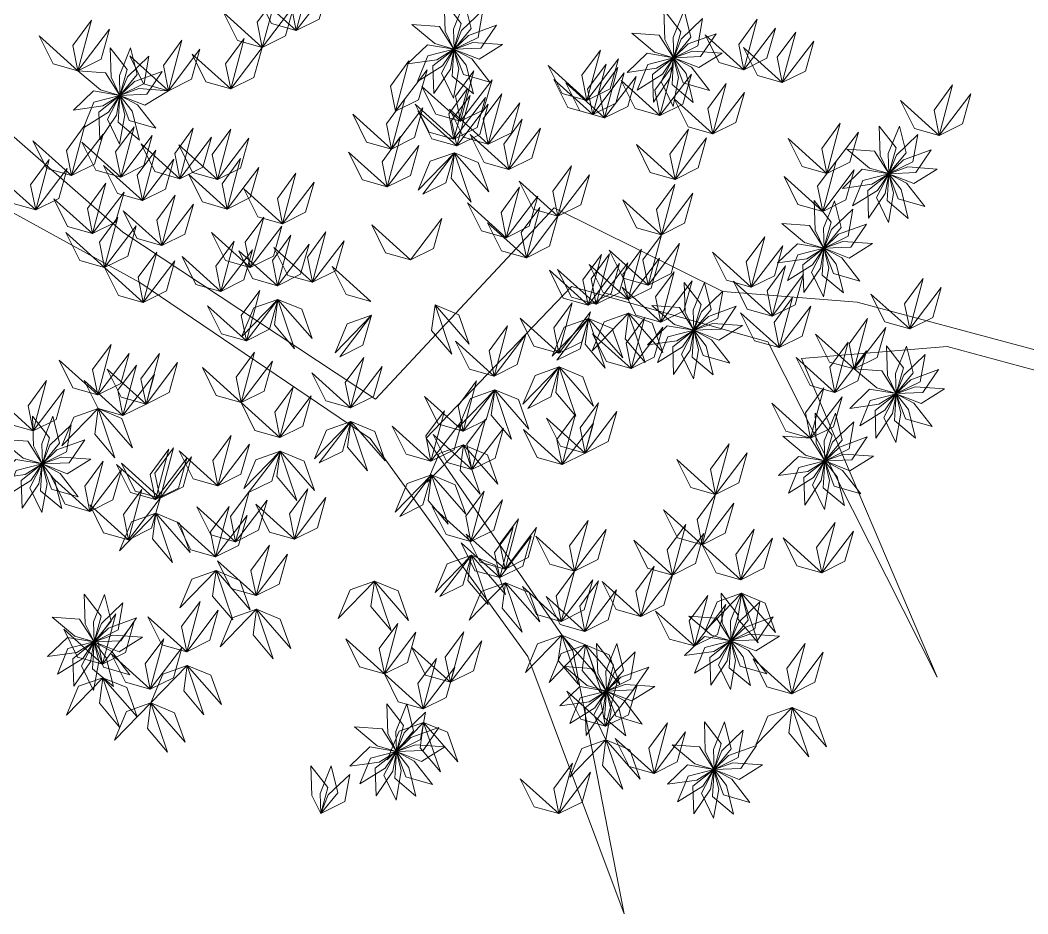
# Model space of a CAD drawing. Header units: inches. Extents: x 4350 to 28384, y -6772 to 993.
# Drawn here: x 8225.4 to 8341.3, y 439.4 to 542.2 of the extents above; entities that cross this region are included whole.
import ezdxf

# ---------------------------------------------------------------- set-up
doc = ezdxf.new("R2010")
doc.units = ezdxf.units.IN
doc.header["$MEASUREMENT"] = 0
doc.layers.add('nascosti', color=1, linetype='Continuous')

msp = doc.modelspace()

# ---------------------------------------------------------------- linework, layer by layer
at = {"layer": 'nascosti', "lineweight": 0}
for points in [[(8257.13, 541.05), (8256.54, 543.96), (8258.67, 546.85), (8257.13, 541.05)], [(8253.22, 539.11), (8252.64, 542.01), (8254.76, 544.9), (8253.22, 539.11)], [(8257.13, 541.05), (8254.28, 541.86), (8252.68, 545.07), (8257.13, 541.05)], [(8257.13, 541.05), (8259.78, 542.37), (8260.76, 545.83), (8257.13, 541.05)], [(8253.22, 539.11), (8255.87, 540.43), (8256.85, 543.88), (8253.22, 539.11)], [(8274.15, 544.39), (8274.27, 540.98), (8275.27, 538.91), (8276.1, 541.88), (8274.15, 544.39)], [(8276.48, 544.37), (8275.2, 541.21), (8275.28, 538.9), (8277.24, 541.28), (8276.48, 544.37)], [(8253.22, 539.11), (8250.37, 539.91), (8248.77, 543.13), (8253.22, 539.11)], [(8278.6, 543.41), (8276.15, 541.04), (8275.28, 538.9), (8278.04, 540.27), (8278.6, 543.41)], [(8299.42, 543.42), (8299.54, 540.01), (8300.55, 537.94), (8301.38, 540.91), (8299.42, 543.42)], [(8301.75, 543.4), (8300.48, 540.24), (8300.55, 537.93), (8302.52, 540.31), (8301.75, 543.4)], [(8232.01, 536.43), (8231.43, 539.34), (8233.56, 542.23), (8232.01, 536.43)], [(8270.44, 541.74), (8273.05, 539.55), (8275.26, 538.91), (8273.61, 541.51), (8270.44, 541.74)], [(8280.15, 541.66), (8276.94, 540.49), (8275.28, 538.9), (8278.36, 539.03), (8280.15, 541.66)], [(8303.87, 542.43), (8301.42, 540.07), (8300.55, 537.93), (8303.31, 539.3), (8303.87, 542.43)], [(8308.61, 536.55), (8308.02, 539.46), (8310.15, 542.35), (8308.61, 536.55)], [(8232.01, 536.43), (8229.16, 537.24), (8227.56, 540.45), (8232.01, 536.43)], [(8232.01, 536.43), (8234.67, 537.76), (8235.64, 541.21), (8232.01, 536.43)], [(8295.71, 540.77), (8298.32, 538.58), (8300.54, 537.93), (8298.89, 540.54), (8295.71, 540.77)], [(8305.42, 540.69), (8302.22, 539.52), (8300.55, 537.93), (8303.63, 538.06), (8305.42, 540.69)], [(8308.61, 536.55), (8305.76, 537.36), (8304.16, 540.57), (8308.61, 536.55)], [(8308.61, 536.55), (8311.26, 537.87), (8312.24, 541.32), (8308.61, 536.55)], [(8313.04, 535.07), (8312.45, 537.98), (8314.58, 540.87), (8313.04, 535.07)], [(8235.72, 539.08), (8235.84, 535.68), (8236.85, 533.6), (8237.68, 536.57), (8235.72, 539.08)], [(8238.05, 539.06), (8236.78, 535.9), (8236.85, 533.6), (8238.82, 535.98), (8238.05, 539.06)], [(8242.42, 534.13), (8241.84, 537.04), (8243.97, 539.93), (8242.42, 534.13)], [(8249.59, 534.33), (8249, 537.24), (8251.13, 540.13), (8249.59, 534.33)], [(8249.59, 534.33), (8252.24, 535.65), (8253.22, 539.11), (8249.59, 534.33)], [(8269.92, 537.21), (8273.3, 537.68), (8275.26, 538.9), (8272.22, 539.41), (8269.92, 537.21)], [(8280.85, 539.44), (8277.45, 539.68), (8275.28, 538.89), (8278.15, 537.76), (8280.85, 539.44)], [(8313.04, 535.07), (8310.18, 535.88), (8308.58, 539.09), (8313.04, 535.07)], [(8313.04, 535.07), (8315.69, 536.39), (8316.67, 539.84), (8313.04, 535.07)], [(8240.18, 538.1), (8237.72, 535.73), (8236.85, 533.6), (8239.62, 534.97), (8240.18, 538.1)], [(8242.42, 534.13), (8239.57, 534.94), (8237.97, 538.15), (8242.42, 534.13)], [(8242.42, 534.13), (8245.08, 535.45), (8246.05, 538.91), (8242.42, 534.13)], [(8249.59, 534.33), (8246.74, 535.14), (8245.14, 538.35), (8249.59, 534.33)], [(8271.07, 535.18), (8273.96, 536.99), (8275.26, 538.9), (8272.27, 538.13), (8271.07, 535.18)], [(8272.95, 533.8), (8274.85, 536.62), (8275.26, 538.89), (8272.84, 536.98), (8272.95, 533.8)], [(8275.22, 533.29), (8275.82, 536.65), (8275.27, 538.89), (8273.84, 536.16), (8275.22, 533.29)], [(8277.51, 533.76), (8276.68, 537.07), (8275.27, 538.89), (8275.07, 535.81), (8277.51, 533.76)], [(8279.4, 535.11), (8277.31, 537.8), (8275.27, 538.89), (8276.35, 536), (8279.4, 535.11)], [(8290.57, 533.01), (8289.98, 535.92), (8292.11, 538.81), (8290.57, 533.01)], [(8295.2, 536.24), (8298.57, 536.71), (8300.53, 537.93), (8297.49, 538.44), (8295.2, 536.24)], [(8296.35, 534.21), (8299.24, 536.02), (8300.54, 537.92), (8297.55, 537.16), (8296.35, 534.21)], [(8298.22, 532.83), (8300.13, 535.65), (8300.54, 537.92), (8298.12, 536.01), (8298.22, 532.83)], [(8300.5, 532.32), (8301.09, 535.68), (8300.54, 537.92), (8299.11, 535.19), (8300.5, 532.32)], [(8302.78, 532.79), (8301.96, 536.1), (8300.54, 537.92), (8300.35, 534.84), (8302.78, 532.79)], [(8306.12, 538.47), (8302.72, 538.7), (8300.55, 537.92), (8303.42, 536.79), (8306.12, 538.47)], [(8304.68, 534.14), (8302.58, 536.83), (8300.55, 537.92), (8301.62, 535.03), (8304.68, 534.14)], [(8268.55, 531.76), (8267.96, 534.66), (8270.09, 537.55), (8268.55, 531.76)], [(8290.57, 533.01), (8287.72, 533.82), (8286.12, 537.03), (8290.57, 533.01)], [(8290.57, 533.01), (8293.22, 534.34), (8294.2, 537.79), (8290.57, 533.01)], [(8291.23, 531.39), (8290.64, 534.3), (8292.77, 537.19), (8291.23, 531.39)], [(8292.59, 531.01), (8292.01, 533.91), (8294.13, 536.8), (8292.59, 531.01)], [(8298.96, 531.27), (8298.37, 534.18), (8300.5, 537.07), (8298.96, 531.27)], [(8232.01, 536.43), (8234.62, 534.24), (8236.84, 533.6), (8235.19, 536.2), (8232.01, 536.43)], [(8241.72, 536.35), (8238.52, 535.19), (8236.85, 533.59), (8239.94, 533.72), (8241.72, 536.35)], [(8268.55, 531.76), (8271.2, 533.08), (8272.18, 536.53), (8268.55, 531.76)], [(8276.03, 530.61), (8275.44, 533.52), (8277.57, 536.41), (8276.03, 530.61)], [(8291.23, 531.39), (8293.88, 532.71), (8294.86, 536.17), (8291.23, 531.39)], [(8292.59, 531.01), (8295.25, 532.33), (8296.22, 535.78), (8292.59, 531.01)], [(8298.96, 531.27), (8301.61, 532.59), (8302.59, 536.05), (8298.96, 531.27)], [(8276.03, 530.61), (8273.18, 531.42), (8271.58, 534.63), (8276.03, 530.61)], [(8276.03, 530.61), (8278.68, 531.93), (8279.66, 535.39), (8276.03, 530.61)], [(8291.23, 531.39), (8288.37, 532.2), (8286.77, 535.41), (8291.23, 531.39)], [(8292.59, 531.01), (8289.74, 531.81), (8288.14, 535.03), (8292.59, 531.01)], [(8298.96, 531.27), (8296.11, 532.08), (8294.51, 535.29), (8298.96, 531.27)], [(8305.04, 529.17), (8304.46, 532.07), (8306.58, 534.96), (8305.04, 529.17)], [(8331.09, 528.99), (8330.51, 531.9), (8332.63, 534.79), (8331.09, 528.99)], [(8231.5, 531.9), (8234.88, 532.38), (8236.84, 533.59), (8233.79, 534.11), (8231.5, 531.9)], [(8232.65, 529.88), (8235.54, 531.68), (8236.84, 533.59), (8233.85, 532.82), (8232.65, 529.88)], [(8234.52, 528.49), (8236.43, 531.32), (8236.84, 533.59), (8234.42, 531.67), (8234.52, 528.49)], [(8236.8, 527.99), (8237.39, 531.34), (8236.84, 533.58), (8235.41, 530.85), (8236.8, 527.99)], [(8239.08, 528.45), (8238.26, 531.76), (8236.84, 533.58), (8236.65, 530.5), (8239.08, 528.45)], [(8242.42, 534.13), (8239.02, 534.37), (8236.85, 533.59), (8239.72, 532.45), (8242.42, 534.13)], [(8240.98, 529.81), (8238.88, 532.49), (8236.85, 533.58), (8237.92, 530.69), (8240.98, 529.81)], [(8275.26, 528.57), (8274.68, 531.48), (8276.81, 534.37), (8275.26, 528.57)], [(8275.58, 527.79), (8275, 530.7), (8277.12, 533.59), (8275.58, 527.79)], [(8275.26, 528.57), (8277.92, 529.89), (8278.9, 533.34), (8275.26, 528.57)], [(8279.22, 527.97), (8278.64, 530.88), (8280.77, 533.77), (8279.22, 527.97)], [(8305.04, 529.17), (8307.69, 530.49), (8308.67, 533.94), (8305.04, 529.17)], [(8331.09, 528.99), (8333.75, 530.31), (8334.72, 533.76), (8331.09, 528.99)], [(8268.07, 527.41), (8267.49, 530.31), (8269.61, 533.2), (8268.07, 527.41)], [(8268.07, 527.41), (8270.72, 528.73), (8271.7, 532.18), (8268.07, 527.41)], [(8275.26, 528.57), (8272.41, 529.38), (8270.81, 532.59), (8275.26, 528.57)], [(8275.58, 527.79), (8278.24, 529.11), (8279.21, 532.57), (8275.58, 527.79)], [(8279.22, 527.97), (8281.88, 529.29), (8282.86, 532.75), (8279.22, 527.97)], [(8305.04, 529.17), (8302.19, 529.97), (8300.59, 533.18), (8305.04, 529.17)], [(8331.09, 528.99), (8328.24, 529.8), (8326.64, 533.01), (8331.09, 528.99)], [(8268.07, 527.41), (8265.22, 528.21), (8263.62, 531.43), (8268.07, 527.41)], [(8275.58, 527.79), (8272.73, 528.6), (8271.13, 531.81), (8275.58, 527.79)], [(8279.22, 527.97), (8276.37, 528.78), (8274.77, 531.99), (8279.22, 527.97)], [(8231.27, 524.36), (8230.69, 527.27), (8232.81, 530.16), (8231.27, 524.36)], [(8236.93, 524.18), (8236.34, 527.09), (8238.47, 529.98), (8236.93, 524.18)], [(8243.72, 524.01), (8243.14, 526.92), (8245.27, 529.81), (8243.72, 524.01)], [(8281.58, 525.06), (8280.99, 527.97), (8283.12, 530.86), (8281.58, 525.06)], [(8281.58, 525.06), (8284.23, 526.38), (8285.21, 529.84), (8281.58, 525.06)], [(8318.17, 524.6), (8317.58, 527.5), (8319.71, 530.39), (8318.17, 524.6)], [(8324.17, 530.07), (8324.29, 526.67), (8325.3, 524.59), (8326.13, 527.56), (8324.17, 530.07)], [(8326.5, 530.05), (8325.23, 526.89), (8325.3, 524.59), (8327.27, 526.97), (8326.5, 530.05)], [(8231.27, 524.36), (8233.92, 525.68), (8234.9, 529.14), (8231.27, 524.36)], [(8236.93, 524.18), (8239.58, 525.51), (8240.56, 528.96), (8236.93, 524.18)], [(8243.72, 524.01), (8246.38, 525.33), (8247.36, 528.79), (8243.72, 524.01)], [(8248.05, 523.91), (8247.46, 526.81), (8249.59, 529.7), (8248.05, 523.91)], [(8248.05, 523.91), (8250.7, 525.23), (8251.68, 528.68), (8248.05, 523.91)], [(8267.59, 523.06), (8267.01, 525.96), (8269.13, 528.85), (8267.59, 523.06)], [(8281.58, 525.06), (8278.73, 525.87), (8277.13, 529.08), (8281.58, 525.06)], [(8300.7, 523.93), (8300.11, 526.83), (8302.24, 529.72), (8300.7, 523.93)], [(8300.7, 523.93), (8303.35, 525.25), (8304.33, 528.7), (8300.7, 523.93)], [(8318.17, 524.6), (8315.31, 525.4), (8313.71, 528.62), (8318.17, 524.6)], [(8318.17, 524.6), (8320.82, 525.92), (8321.8, 529.37), (8318.17, 524.6)], [(8328.63, 529.09), (8326.17, 526.72), (8325.3, 524.59), (8328.07, 525.96), (8328.63, 529.09)], [(8231.27, 524.36), (8228.42, 525.17), (8226.82, 528.38), (8231.27, 524.36)], [(8236.93, 524.18), (8234.07, 524.99), (8232.47, 528.2), (8236.93, 524.18)], [(8243.72, 524.01), (8240.87, 524.82), (8239.27, 528.03), (8243.72, 524.01)], [(8248.05, 523.91), (8245.2, 524.71), (8243.6, 527.92), (8248.05, 523.91)], [(8267.59, 523.06), (8270.25, 524.38), (8271.22, 527.83), (8267.59, 523.06)], [(8300.7, 523.93), (8297.85, 524.74), (8296.25, 527.95), (8300.7, 523.93)], [(8239.43, 521.49), (8238.84, 524.4), (8240.97, 527.29), (8239.43, 521.49)], [(8249.19, 520.52), (8248.61, 523.43), (8250.73, 526.32), (8249.19, 520.52)], [(8267.59, 523.06), (8264.74, 523.86), (8263.14, 527.07), (8267.59, 523.06)], [(8275.32, 527), (8272.52, 526.01), (8271.14, 522.7), (8275.32, 527)], [(8271.69, 522.23), (8274.34, 523.55), (8275.32, 527), (8271.69, 522.23)], [(8275.32, 527), (8274.93, 524.07), (8277.24, 521.32), (8275.32, 527)], [(8275.32, 527), (8278.05, 525.86), (8279.26, 522.48), (8275.32, 527)], [(8320.46, 527.42), (8323.07, 525.23), (8325.29, 524.59), (8323.64, 527.19), (8320.46, 527.42)], [(8330.17, 527.34), (8326.97, 526.18), (8325.3, 524.58), (8328.38, 524.71), (8330.17, 527.34)], [(8227.15, 520.41), (8226.56, 523.32), (8228.69, 526.21), (8227.15, 520.41)], [(8227.15, 520.41), (8229.8, 521.73), (8230.78, 525.19), (8227.15, 520.41)], [(8239.43, 521.49), (8236.57, 522.3), (8234.97, 525.51), (8239.43, 521.49)], [(8239.43, 521.49), (8242.08, 522.81), (8243.06, 526.27), (8239.43, 521.49)], [(8249.19, 520.52), (8251.84, 521.85), (8252.82, 525.3), (8249.19, 520.52)], [(8287.23, 519.69), (8286.64, 522.59), (8288.77, 525.48), (8287.23, 519.69)], [(8317.69, 520.25), (8317.1, 523.15), (8319.23, 526.04), (8317.69, 520.25)], [(8330.87, 525.12), (8327.47, 525.36), (8325.3, 524.58), (8328.17, 523.44), (8330.87, 525.12)], [(8227.15, 520.41), (8224.3, 521.22), (8222.7, 524.43), (8227.15, 520.41)], [(8249.19, 520.52), (8246.34, 521.33), (8244.74, 524.54), (8249.19, 520.52)], [(8255.55, 518.83), (8254.97, 521.74), (8257.09, 524.63), (8255.55, 518.83)], [(8287.23, 519.69), (8289.88, 521.01), (8290.86, 524.46), (8287.23, 519.69)], [(8317.69, 520.25), (8314.83, 521.05), (8313.24, 524.26), (8317.69, 520.25)], [(8317.69, 520.25), (8320.34, 521.57), (8321.32, 525.02), (8317.69, 520.25)], [(8319.95, 522.89), (8323.32, 523.37), (8325.29, 524.58), (8322.24, 525.1), (8319.95, 522.89)], [(8321.1, 520.87), (8323.99, 522.67), (8325.29, 524.58), (8322.3, 523.81), (8321.1, 520.87)], [(8322.97, 519.48), (8324.88, 522.31), (8325.29, 524.58), (8322.87, 522.66), (8322.97, 519.48)], [(8325.25, 518.98), (8325.84, 522.33), (8325.29, 524.57), (8323.86, 521.84), (8325.25, 518.98)], [(8327.53, 519.44), (8326.71, 522.75), (8325.29, 524.57), (8325.1, 521.49), (8327.53, 519.44)], [(8329.43, 520.8), (8327.33, 523.48), (8325.3, 524.57), (8326.37, 521.68), (8329.43, 520.8)], [(8233.69, 517.69), (8233.1, 520.59), (8235.23, 523.48), (8233.69, 517.69)], [(8233.69, 517.69), (8233.1, 520.59), (8235.23, 523.48), (8233.69, 517.69)], [(8255.55, 518.83), (8252.7, 519.64), (8251.1, 522.85), (8255.55, 518.83)], [(8255.55, 518.83), (8258.2, 520.15), (8259.18, 523.6), (8255.55, 518.83)], [(8281.28, 517.22), (8280.69, 520.13), (8282.82, 523.02), (8281.28, 517.22)], [(8287.23, 519.69), (8284.38, 520.49), (8282.78, 523.71), (8287.23, 519.69)], [(8299.13, 517.56), (8298.55, 520.47), (8300.68, 523.36), (8299.13, 517.56)], [(8233.69, 517.69), (8230.83, 518.5), (8229.23, 521.71), (8233.69, 517.69)], [(8233.69, 517.69), (8230.83, 518.5), (8229.23, 521.71), (8233.69, 517.69)], [(8233.69, 517.69), (8236.34, 519.01), (8237.32, 522.46), (8233.69, 517.69)], [(8233.69, 517.69), (8236.34, 519.01), (8237.32, 522.46), (8233.69, 517.69)], [(8241.66, 516.31), (8241.07, 519.22), (8243.2, 522.11), (8241.66, 516.31)], [(8281.28, 517.22), (8283.93, 518.54), (8284.91, 522), (8281.28, 517.22)], [(8299.13, 517.56), (8301.79, 518.89), (8302.76, 522.34), (8299.13, 517.56)], [(8241.66, 516.31), (8244.31, 517.63), (8245.29, 521.09), (8241.66, 516.31)], [(8281.28, 517.22), (8278.43, 518.03), (8276.83, 521.24), (8281.28, 517.22)], [(8283.6, 514.91), (8283.01, 517.82), (8285.14, 520.71), (8283.6, 514.91)], [(8299.13, 517.56), (8296.28, 518.37), (8294.68, 521.58), (8299.13, 517.56)], [(8316.71, 521.5), (8316.83, 518.1), (8317.83, 516.02), (8318.66, 518.99), (8316.71, 521.5)], [(8319.04, 521.48), (8317.76, 518.32), (8317.84, 516.02), (8319.8, 518.39), (8319.04, 521.48)], [(8321.16, 520.52), (8318.71, 518.15), (8317.84, 516.01), (8320.6, 517.39), (8321.16, 520.52)], [(8235.08, 513.79), (8234.5, 516.7), (8236.62, 519.59), (8235.08, 513.79)], [(8241.66, 516.31), (8238.81, 517.12), (8237.21, 520.33), (8241.66, 516.31)], [(8251.84, 513.79), (8251.26, 516.69), (8253.39, 519.58), (8251.84, 513.79)], [(8270.26, 514.67), (8272.92, 515.99), (8273.89, 519.44), (8270.26, 514.67)], [(8283.6, 514.91), (8286.25, 516.24), (8287.23, 519.69), (8283.6, 514.91)], [(8235.08, 513.79), (8237.74, 515.11), (8238.71, 518.57), (8235.08, 513.79)], [(8251.84, 513.79), (8254.5, 515.11), (8255.47, 518.56), (8251.84, 513.79)], [(8270.26, 514.67), (8267.41, 515.47), (8265.81, 518.69), (8270.26, 514.67)], [(8283.6, 514.91), (8280.74, 515.72), (8279.14, 518.93), (8283.6, 514.91)], [(8313, 518.85), (8315.61, 516.66), (8317.83, 516.02), (8316.17, 518.62), (8313, 518.85)], [(8322.71, 518.77), (8319.51, 517.61), (8317.84, 516.01), (8320.92, 516.14), (8322.71, 518.77)], [(8235.08, 513.79), (8232.23, 514.6), (8230.63, 517.81), (8235.08, 513.79)], [(8251.84, 513.79), (8248.99, 514.59), (8247.39, 517.81), (8251.84, 513.79)], [(8254.97, 511.7), (8254.38, 514.61), (8256.51, 517.5), (8254.97, 511.7)], [(8259, 512.09), (8258.41, 514.99), (8260.54, 517.88), (8259, 512.09)], [(8297.59, 511.77), (8297.01, 514.67), (8299.13, 517.56), (8297.59, 511.77)], [(8309.47, 511.53), (8308.89, 514.43), (8311.02, 517.32), (8309.47, 511.53)], [(8248.45, 511.03), (8247.86, 513.94), (8249.99, 516.83), (8248.45, 511.03)], [(8259, 512.09), (8256.14, 512.89), (8254.54, 516.11), (8259, 512.09)], [(8254.97, 511.7), (8257.62, 513.02), (8258.6, 516.47), (8254.97, 511.7)], [(8259, 512.09), (8261.65, 513.41), (8262.63, 516.86), (8259, 512.09)], [(8295.29, 510.1), (8294.7, 513), (8296.83, 515.89), (8295.29, 510.1)], [(8297.59, 511.77), (8300.24, 513.09), (8301.22, 516.54), (8297.59, 511.77)], [(8309.47, 511.53), (8312.13, 512.85), (8313.1, 516.3), (8309.47, 511.53)], [(8312.49, 514.32), (8315.86, 514.8), (8317.82, 516.01), (8314.78, 516.53), (8312.49, 514.32)], [(8313.64, 512.29), (8316.53, 514.1), (8317.82, 516.01), (8314.84, 515.24), (8313.64, 512.29)], [(8315.51, 510.91), (8317.42, 513.73), (8317.82, 516), (8315.41, 514.09), (8315.51, 510.91)], [(8317.79, 510.41), (8318.38, 513.76), (8317.83, 516), (8316.4, 513.27), (8317.79, 510.41)], [(8320.07, 510.87), (8319.24, 514.18), (8317.83, 516), (8317.64, 512.92), (8320.07, 510.87)], [(8321.97, 512.23), (8319.87, 514.91), (8317.83, 516), (8318.91, 513.11), (8321.97, 512.23)], [(8323.41, 516.55), (8320.01, 516.79), (8317.84, 516.01), (8320.71, 514.87), (8323.41, 516.55)], [(8239.53, 509.77), (8238.95, 512.68), (8241.08, 515.57), (8239.53, 509.77)], [(8248.45, 511.03), (8245.59, 511.84), (8243.99, 515.05), (8248.45, 511.03)], [(8248.45, 511.03), (8251.1, 512.36), (8252.08, 515.81), (8248.45, 511.03)], [(8254.97, 511.7), (8252.11, 512.51), (8250.51, 515.72), (8254.97, 511.7)], [(8290.69, 509.47), (8290.1, 512.38), (8292.23, 515.27), (8290.69, 509.47)], [(8291.63, 509.56), (8291.04, 512.47), (8293.17, 515.36), (8291.63, 509.56)], [(8297.59, 511.77), (8294.74, 512.57), (8293.14, 515.79), (8297.59, 511.77)], [(8295.29, 510.1), (8297.94, 511.42), (8298.92, 514.87), (8295.29, 510.1)], [(8309.47, 511.53), (8306.62, 512.33), (8305.02, 515.55), (8309.47, 511.53)], [(8239.53, 509.77), (8236.68, 510.58), (8235.08, 513.79), (8239.53, 509.77)], [(8239.53, 509.77), (8242.19, 511.1), (8243.17, 514.55), (8239.53, 509.77)], [(8265.72, 509.87), (8262.86, 510.67), (8261.26, 513.89), (8265.72, 509.87)], [(8291.63, 509.56), (8288.77, 510.37), (8287.17, 513.58), (8291.63, 509.56)], [(8290.69, 509.47), (8293.34, 510.8), (8294.32, 514.25), (8290.69, 509.47)], [(8295.29, 510.1), (8292.43, 510.9), (8290.83, 514.12), (8295.29, 510.1)], [(8291.63, 509.56), (8294.28, 510.89), (8295.26, 514.34), (8291.63, 509.56)], [(8311.86, 508.19), (8311.28, 511.1), (8313.4, 513.99), (8311.86, 508.19)], [(8290.69, 509.47), (8287.84, 510.28), (8286.24, 513.49), (8290.69, 509.47)], [(8299.05, 507.5), (8298.46, 510.4), (8300.59, 513.29), (8299.05, 507.5)], [(8311.86, 508.19), (8314.52, 509.51), (8315.49, 512.97), (8311.86, 508.19)], [(8327.69, 506.72), (8327.11, 509.63), (8329.24, 512.52), (8327.69, 506.72)], [(8299.05, 507.5), (8296.2, 508.3), (8294.6, 511.52), (8299.05, 507.5)], [(8299.05, 507.5), (8301.7, 508.82), (8302.68, 512.27), (8299.05, 507.5)], [(8301.74, 512.07), (8301.86, 508.66), (8302.87, 506.58), (8303.7, 509.55), (8301.74, 512.07)], [(8304.07, 512.05), (8302.8, 508.89), (8302.87, 506.58), (8304.84, 508.96), (8304.07, 512.05)], [(8311.86, 508.19), (8309.01, 509), (8307.41, 512.21), (8311.86, 508.19)], [(8327.69, 506.72), (8330.35, 508.04), (8331.32, 511.5), (8327.69, 506.72)], [(8251.39, 505.36), (8250.8, 508.26), (8252.93, 511.15), (8251.39, 505.36)], [(8255.02, 510.13), (8252.23, 509.14), (8250.84, 505.82), (8255.02, 510.13)], [(8251.39, 505.36), (8254.04, 506.68), (8255.02, 510.13), (8251.39, 505.36)], [(8251.39, 505.36), (8254.04, 506.68), (8255.02, 510.13), (8251.39, 505.36)], [(8255.02, 510.13), (8254.63, 507.19), (8256.94, 504.45), (8255.02, 510.13)], [(8255.02, 510.13), (8257.75, 508.99), (8258.96, 505.61), (8255.02, 510.13)], [(8306.2, 511.08), (8303.74, 508.71), (8302.87, 506.58), (8305.64, 507.95), (8306.2, 511.08)], [(8312.68, 504.57), (8312.1, 507.47), (8314.22, 510.36), (8312.68, 504.57)], [(8327.69, 506.72), (8324.84, 507.53), (8323.24, 510.74), (8327.69, 506.72)], [(8251.39, 505.36), (8248.53, 506.16), (8246.93, 509.38), (8251.39, 505.36)], [(8273.09, 509.49), (8272.7, 506.55), (8275.02, 503.81), (8273.09, 509.49)], [(8273.09, 509.49), (8275.83, 508.35), (8277.03, 504.97), (8273.09, 509.49)], [(8287.33, 503.94), (8286.74, 506.84), (8288.87, 509.73), (8287.33, 503.94)], [(8287.33, 503.94), (8286.74, 506.84), (8288.87, 509.73), (8287.33, 503.94)], [(8298.03, 509.42), (8300.64, 507.23), (8302.86, 506.58), (8301.21, 509.19), (8298.03, 509.42)], [(8307.74, 509.34), (8304.54, 508.17), (8302.87, 506.58), (8305.95, 506.7), (8307.74, 509.34)], [(8312.68, 504.57), (8315.34, 505.89), (8316.31, 509.34), (8312.68, 504.57)], [(8265.77, 508.3), (8262.98, 507.3), (8261.6, 503.99), (8265.77, 508.3)], [(8262.14, 503.53), (8264.79, 504.85), (8265.77, 508.3), (8262.14, 503.53)], [(8287.33, 503.94), (8284.47, 504.74), (8282.87, 507.95), (8287.33, 503.94)], [(8287.33, 503.94), (8284.47, 504.74), (8282.87, 507.95), (8287.33, 503.94)], [(8290.74, 507.91), (8287.95, 506.91), (8286.57, 503.6), (8290.74, 507.91)], [(8287.11, 503.13), (8289.77, 504.45), (8290.74, 507.91), (8287.11, 503.13)], [(8287.33, 503.94), (8289.98, 505.26), (8290.96, 508.71), (8287.33, 503.94)], [(8287.33, 503.94), (8289.98, 505.26), (8290.96, 508.71), (8287.33, 503.94)], [(8290.74, 507.91), (8290.35, 504.97), (8292.67, 502.23), (8290.74, 507.91)], [(8290.74, 507.91), (8293.48, 506.77), (8294.68, 503.39), (8290.74, 507.91)], [(8295.34, 508.53), (8292.55, 507.54), (8291.16, 504.22), (8295.34, 508.53)], [(8295.34, 508.53), (8294.95, 505.59), (8297.26, 502.85), (8295.34, 508.53)], [(8295.66, 502.17), (8295.07, 505.07), (8297.2, 507.96), (8295.66, 502.17)], [(8295.34, 508.53), (8298.07, 507.39), (8299.28, 504.01), (8295.34, 508.53)], [(8312.68, 504.57), (8309.83, 505.37), (8308.23, 508.59), (8312.68, 504.57)], [(8321.3, 502.12), (8320.72, 505.02), (8322.84, 507.91), (8321.3, 502.12)], [(8279.9, 501.29), (8279.32, 504.2), (8281.44, 507.09), (8279.9, 501.29)], [(8295.66, 502.17), (8298.31, 503.49), (8299.29, 506.94), (8295.66, 502.17)], [(8297.52, 504.89), (8300.89, 505.36), (8302.86, 506.58), (8299.81, 507.09), (8297.52, 504.89)], [(8298.67, 502.86), (8301.56, 504.66), (8302.86, 506.57), (8299.87, 505.81), (8298.67, 502.86)], [(8300.54, 501.47), (8302.45, 504.3), (8302.86, 506.57), (8300.44, 504.65), (8300.54, 501.47)], [(8302.82, 500.97), (8303.41, 504.33), (8302.86, 506.57), (8301.43, 503.83), (8302.82, 500.97)], [(8305.1, 501.44), (8304.28, 504.74), (8302.86, 506.57), (8302.67, 503.49), (8305.1, 501.44)], [(8308.44, 507.12), (8305.04, 507.35), (8302.87, 506.57), (8305.74, 505.44), (8308.44, 507.12)], [(8307, 502.79), (8304.9, 505.48), (8302.87, 506.57), (8303.94, 503.68), (8307, 502.79)], [(8321.3, 502.12), (8323.96, 503.44), (8324.93, 506.89), (8321.3, 502.12)], [(8279.9, 501.29), (8282.55, 502.62), (8283.53, 506.07), (8279.9, 501.29)], [(8295.66, 502.17), (8292.81, 502.97), (8291.21, 506.18), (8295.66, 502.17)], [(8321.3, 502.12), (8318.45, 502.92), (8316.85, 506.14), (8321.3, 502.12)], [(8234.29, 499.14), (8233.7, 502.04), (8235.83, 504.93), (8234.29, 499.14)], [(8279.9, 501.29), (8277.05, 502.1), (8275.45, 505.31), (8279.9, 501.29)], [(8319.09, 499.42), (8318.5, 502.32), (8320.63, 505.21), (8319.09, 499.42)], [(8325.01, 504.77), (8325.13, 501.36), (8326.14, 499.28), (8326.96, 502.26), (8325.01, 504.77)], [(8327.34, 504.75), (8326.07, 501.59), (8326.14, 499.28), (8328.1, 501.66), (8327.34, 504.75)], [(8234.29, 499.14), (8231.44, 499.94), (8229.84, 503.15), (8234.29, 499.14)], [(8234.29, 499.14), (8236.94, 500.46), (8237.92, 503.91), (8234.29, 499.14)], [(8239.85, 498.08), (8239.26, 500.99), (8241.39, 503.88), (8239.85, 498.08)], [(8250.78, 498.25), (8250.2, 501.16), (8252.32, 504.05), (8250.78, 498.25)], [(8263.36, 497.65), (8262.77, 500.55), (8264.9, 503.44), (8263.36, 497.65)], [(8319.09, 499.42), (8316.23, 500.22), (8314.63, 503.43), (8319.09, 499.42)], [(8319.09, 499.42), (8321.74, 500.74), (8322.72, 504.19), (8319.09, 499.42)], [(8329.46, 503.78), (8327.01, 501.42), (8326.14, 499.28), (8328.9, 500.65), (8329.46, 503.78)], [(8239.85, 498.08), (8236.99, 498.89), (8235.39, 502.1), (8239.85, 498.08)], [(8237.19, 496.76), (8236.61, 499.67), (8238.74, 502.56), (8237.19, 496.76)], [(8239.85, 498.08), (8242.5, 499.4), (8243.48, 502.86), (8239.85, 498.08)], [(8250.78, 498.25), (8247.93, 499.06), (8246.33, 502.27), (8250.78, 498.25)], [(8250.78, 498.25), (8253.43, 499.57), (8254.41, 503.03), (8250.78, 498.25)], [(8263.36, 497.65), (8266.01, 498.97), (8266.99, 502.42), (8263.36, 497.65)], [(8287.38, 502.37), (8284.59, 501.37), (8283.2, 498.06), (8287.38, 502.37)], [(8283.75, 497.59), (8286.4, 498.92), (8287.38, 502.37), (8283.75, 497.59)], [(8287.38, 502.37), (8286.99, 499.43), (8289.3, 496.69), (8287.38, 502.37)], [(8287.38, 502.37), (8290.11, 501.23), (8291.32, 497.85), (8287.38, 502.37)], [(8321.3, 502.12), (8323.91, 499.93), (8326.13, 499.28), (8324.48, 501.89), (8321.3, 502.12)], [(8331.01, 502.04), (8327.81, 500.87), (8326.14, 499.28), (8329.22, 499.41), (8331.01, 502.04)], [(8226.85, 494.99), (8226.27, 497.89), (8228.4, 500.78), (8226.85, 494.99)], [(8237.19, 496.76), (8234.34, 497.57), (8232.74, 500.78), (8237.19, 496.76)], [(8237.19, 496.76), (8239.85, 498.08), (8240.82, 501.54), (8237.19, 496.76)], [(8263.36, 497.65), (8260.51, 498.46), (8258.91, 501.67), (8263.36, 497.65)], [(8226.85, 494.99), (8229.51, 496.31), (8230.48, 499.76), (8226.85, 494.99)], [(8255.23, 494.23), (8254.65, 497.14), (8256.78, 500.03), (8255.23, 494.23)], [(8276.32, 494.95), (8275.74, 497.86), (8277.86, 500.75), (8276.32, 494.95)], [(8279.95, 499.73), (8277.16, 498.73), (8275.78, 495.42), (8279.95, 499.73)], [(8276.32, 494.95), (8278.98, 496.27), (8279.95, 499.73), (8276.32, 494.95)], [(8279.95, 499.73), (8279.56, 496.79), (8281.88, 494.05), (8279.95, 499.73)], [(8279.95, 499.73), (8282.69, 498.59), (8283.89, 495.21), (8279.95, 499.73)], [(8316.28, 494.16), (8315.69, 497.06), (8317.82, 499.95), (8316.28, 494.16)], [(8320.79, 497.59), (8324.16, 498.06), (8326.12, 499.28), (8323.08, 499.79), (8320.79, 497.59)], [(8331.71, 499.82), (8328.31, 500.05), (8326.14, 499.27), (8329.01, 498.14), (8331.71, 499.82)], [(8226.85, 494.99), (8224, 495.79), (8222.4, 499.01), (8226.85, 494.99)], [(8255.23, 494.23), (8257.89, 495.55), (8258.86, 499.01), (8255.23, 494.23)], [(8276.32, 494.95), (8273.47, 495.76), (8271.87, 498.97), (8276.32, 494.95)], [(8316.28, 494.16), (8318.93, 495.48), (8319.91, 498.93), (8316.28, 494.16)], [(8321.94, 495.56), (8324.83, 497.37), (8326.12, 499.27), (8323.14, 498.51), (8321.94, 495.56)], [(8323.81, 494.17), (8325.72, 497), (8326.13, 499.27), (8323.71, 497.35), (8323.81, 494.17)], [(8326.09, 493.67), (8326.68, 497.03), (8326.13, 499.27), (8324.7, 496.53), (8326.09, 493.67)], [(8328.37, 494.14), (8327.55, 497.44), (8326.13, 499.27), (8325.94, 496.19), (8328.37, 494.14)], [(8330.27, 495.49), (8328.17, 498.18), (8326.14, 499.27), (8327.21, 496.38), (8330.27, 495.49)], [(8234.34, 497.57), (8231.55, 496.57), (8230.17, 493.26), (8234.34, 497.57)], [(8234.34, 497.57), (8233.95, 494.63), (8236.27, 491.89), (8234.34, 497.57)], [(8234.34, 497.57), (8237.08, 496.43), (8238.28, 493.05), (8234.34, 497.57)], [(8255.23, 494.23), (8252.38, 495.04), (8250.78, 498.25), (8255.23, 494.23)], [(8272.62, 491.5), (8272.04, 494.41), (8274.17, 497.3), (8272.62, 491.5)], [(8290.36, 492.44), (8289.77, 495.35), (8291.9, 498.24), (8290.36, 492.44)], [(8316.28, 494.16), (8313.43, 494.96), (8311.83, 498.17), (8316.28, 494.16)], [(8226.79, 496.69), (8226.91, 493.28), (8227.92, 491.21), (8228.75, 494.18), (8226.79, 496.69)], [(8229.13, 496.67), (8227.85, 493.51), (8227.92, 491.21), (8229.89, 493.58), (8229.13, 496.67)], [(8272.62, 491.5), (8275.28, 492.82), (8276.26, 496.27), (8272.62, 491.5)], [(8277.34, 490.55), (8276.75, 493.45), (8278.88, 496.34), (8277.34, 490.55)], [(8290.36, 492.44), (8287.51, 493.25), (8285.91, 496.46), (8290.36, 492.44)], [(8287.7, 491.12), (8287.12, 494.02), (8289.25, 496.91), (8287.7, 491.12)], [(8290.36, 492.44), (8293.01, 493.76), (8293.99, 497.21), (8290.36, 492.44)], [(8316.82, 497.04), (8316.94, 493.63), (8317.94, 491.55), (8318.77, 494.52), (8316.82, 497.04)], [(8319.15, 497.02), (8317.87, 493.86), (8317.94, 491.55), (8319.91, 493.93), (8319.15, 497.02)], [(8231.25, 495.71), (8228.79, 493.34), (8227.92, 491.2), (8230.69, 492.57), (8231.25, 495.71)], [(8263.41, 496.08), (8260.62, 495.09), (8259.24, 491.77), (8263.41, 496.08)], [(8259.78, 491.31), (8262.44, 492.63), (8263.41, 496.08), (8259.78, 491.31)], [(8263.41, 496.08), (8263.02, 493.14), (8265.34, 490.4), (8263.41, 496.08)], [(8263.41, 496.08), (8266.15, 494.94), (8267.35, 491.56), (8263.41, 496.08)], [(8272.62, 491.5), (8269.77, 492.31), (8268.17, 495.52), (8272.62, 491.5)], [(8277.34, 490.55), (8279.99, 491.87), (8280.97, 495.32), (8277.34, 490.55)], [(8287.7, 491.12), (8284.85, 491.92), (8283.25, 495.14), (8287.7, 491.12)], [(8287.7, 491.12), (8290.36, 492.44), (8291.33, 495.89), (8287.7, 491.12)], [(8321.27, 496.05), (8318.82, 493.68), (8317.95, 491.55), (8320.71, 492.92), (8321.27, 496.05)], [(8223.08, 494.04), (8225.7, 491.85), (8227.91, 491.21), (8226.26, 493.81), (8223.08, 494.04)], [(8232.79, 493.96), (8229.59, 492.8), (8227.92, 491.2), (8231.01, 491.33), (8232.79, 493.96)], [(8248.1, 488.68), (8247.52, 491.59), (8249.65, 494.48), (8248.1, 488.68)], [(8277.34, 490.55), (8274.49, 491.35), (8272.89, 494.57), (8277.34, 490.55)], [(8313.11, 494.39), (8315.72, 492.19), (8317.93, 491.55), (8316.28, 494.16), (8313.11, 494.39)], [(8322.81, 494.31), (8319.61, 493.14), (8317.95, 491.54), (8321.03, 491.67), (8322.81, 494.31)], [(8240.92, 487.09), (8240.33, 489.99), (8242.46, 492.88), (8240.92, 487.09)], [(8241.46, 487.25), (8240.87, 490.15), (8243, 493.04), (8241.46, 487.25)], [(8248.1, 488.68), (8245.25, 489.49), (8243.65, 492.7), (8248.1, 488.68)], [(8248.1, 488.68), (8250.76, 490), (8251.73, 493.46), (8248.1, 488.68)], [(8255.29, 492.67), (8252.49, 491.67), (8251.11, 488.36), (8255.29, 492.67)], [(8251.65, 487.89), (8254.31, 489.21), (8255.29, 492.67), (8251.65, 487.89)], [(8255.29, 492.67), (8254.9, 489.73), (8257.21, 486.99), (8255.29, 492.67)], [(8255.29, 492.67), (8258.02, 491.52), (8259.23, 488.14), (8255.29, 492.67)], [(8276.37, 493.39), (8273.58, 492.39), (8272.2, 489.08), (8276.37, 493.39)], [(8276.37, 493.39), (8275.99, 490.45), (8278.3, 487.71), (8276.37, 493.39)], [(8276.37, 493.39), (8279.11, 492.25), (8280.32, 488.87), (8276.37, 493.39)], [(8305.37, 487.69), (8304.79, 490.6), (8306.91, 493.49), (8305.37, 487.69)], [(8222.57, 489.51), (8225.95, 489.99), (8227.91, 491.2), (8224.87, 491.72), (8222.57, 489.51)], [(8233.49, 491.74), (8230.09, 491.98), (8227.92, 491.2), (8230.79, 490.06), (8233.49, 491.74)], [(8233.39, 485.74), (8232.81, 488.64), (8234.93, 491.53), (8233.39, 485.74)], [(8240.92, 487.09), (8243.57, 488.41), (8244.55, 491.86), (8240.92, 487.09)], [(8241.46, 487.25), (8244.11, 488.57), (8245.09, 492.02), (8241.46, 487.25)], [(8305.37, 487.69), (8302.52, 488.5), (8300.92, 491.71), (8305.37, 487.69)], [(8305.37, 487.69), (8308.03, 489.01), (8309, 492.46), (8305.37, 487.69)], [(8312.59, 489.86), (8315.97, 490.33), (8317.93, 491.55), (8314.89, 492.06), (8312.59, 489.86)], [(8313.74, 487.83), (8316.63, 489.63), (8317.93, 491.54), (8314.94, 490.77), (8313.74, 487.83)], [(8315.62, 486.44), (8317.52, 489.27), (8317.93, 491.54), (8315.51, 489.62), (8315.62, 486.44)], [(8317.89, 485.94), (8318.48, 489.3), (8317.93, 491.54), (8316.5, 488.8), (8317.89, 485.94)], [(8320.18, 486.4), (8319.35, 489.71), (8317.94, 491.53), (8317.74, 488.46), (8320.18, 486.4)], [(8322.07, 487.76), (8319.97, 490.45), (8317.94, 491.54), (8319.02, 488.64), (8322.07, 487.76)], [(8323.52, 492.08), (8320.12, 492.32), (8317.95, 491.54), (8320.81, 490.4), (8323.52, 492.08)], [(8223.72, 487.48), (8226.61, 489.29), (8227.91, 491.2), (8224.92, 490.43), (8223.72, 487.48)], [(8225.59, 486.1), (8227.5, 488.92), (8227.91, 491.19), (8225.49, 489.28), (8225.59, 486.1)], [(8227.87, 485.59), (8228.46, 488.95), (8227.91, 491.19), (8226.48, 488.46), (8227.87, 485.59)], [(8230.15, 486.06), (8229.33, 489.37), (8227.91, 491.19), (8227.72, 488.11), (8230.15, 486.06)], [(8232.05, 487.42), (8229.95, 490.1), (8227.92, 491.19), (8228.99, 488.3), (8232.05, 487.42)], [(8233.39, 485.74), (8236.04, 487.06), (8237.02, 490.51), (8233.39, 485.74)], [(8240.92, 487.09), (8238.06, 487.89), (8236.46, 491.11), (8240.92, 487.09)], [(8241.46, 487.25), (8238.6, 488.05), (8237.01, 491.27), (8241.46, 487.25)], [(8233.39, 485.74), (8230.54, 486.55), (8228.94, 489.76), (8233.39, 485.74)], [(8272.68, 489.93), (8269.88, 488.94), (8268.5, 485.63), (8272.68, 489.93)], [(8269.05, 485.16), (8271.7, 486.48), (8272.68, 489.93), (8269.05, 485.16)], [(8272.68, 489.93), (8272.29, 486.99), (8274.6, 484.25), (8272.68, 489.93)], [(8272.68, 489.93), (8275.41, 488.79), (8276.62, 485.41), (8272.68, 489.93)], [(8237.83, 482.47), (8237.24, 485.38), (8239.37, 488.27), (8237.83, 482.47)], [(8250.14, 482.24), (8249.56, 485.15), (8251.69, 488.04), (8250.14, 482.24)], [(8256.91, 482.54), (8256.33, 485.45), (8258.45, 488.34), (8256.91, 482.54)], [(8277.22, 482.27), (8276.63, 485.18), (8278.76, 488.07), (8277.22, 482.27)], [(8237.83, 482.47), (8240.48, 483.79), (8241.46, 487.25), (8237.83, 482.47)], [(8250.14, 482.24), (8252.8, 483.56), (8253.77, 487.02), (8250.14, 482.24)], [(8256.91, 482.54), (8259.57, 483.86), (8260.54, 487.32), (8256.91, 482.54)], [(8277.22, 482.27), (8279.87, 483.59), (8280.85, 487.05), (8277.22, 482.27)], [(8303.83, 481.89), (8303.24, 484.8), (8305.37, 487.69), (8303.83, 481.89)], [(8237.83, 482.47), (8234.97, 483.28), (8233.37, 486.49), (8237.83, 482.47)], [(8250.14, 482.24), (8247.29, 483.05), (8245.69, 486.26), (8250.14, 482.24)], [(8247.85, 480.5), (8247.26, 483.4), (8249.39, 486.29), (8247.85, 480.5)], [(8256.91, 482.54), (8254.06, 483.35), (8252.46, 486.56), (8256.91, 482.54)], [(8277.22, 482.27), (8274.37, 483.08), (8272.77, 486.29), (8277.22, 482.27)], [(8303.83, 481.89), (8300.98, 482.7), (8299.38, 485.91), (8303.83, 481.89)], [(8303.83, 481.89), (8306.48, 483.21), (8307.46, 486.67), (8303.83, 481.89)], [(8240.97, 485.52), (8238.18, 484.52), (8236.8, 481.21), (8240.97, 485.52)], [(8240.97, 485.52), (8240.58, 482.58), (8242.89, 479.84), (8240.97, 485.52)], [(8240.97, 485.52), (8243.7, 484.38), (8244.91, 481), (8240.97, 485.52)], [(8247.85, 480.5), (8250.5, 481.82), (8251.48, 485.27), (8247.85, 480.5)], [(8281.14, 479.09), (8280.55, 482), (8282.68, 484.89), (8281.14, 479.09)], [(8289.15, 478.87), (8288.57, 481.78), (8290.69, 484.67), (8289.15, 478.87)], [(8247.85, 480.5), (8244.99, 481.3), (8243.39, 484.52), (8247.85, 480.5)], [(8280.53, 478.11), (8279.94, 481.01), (8282.07, 483.9), (8280.53, 478.11)], [(8281.14, 479.09), (8283.79, 480.42), (8284.77, 483.87), (8281.14, 479.09)], [(8289.15, 478.87), (8291.81, 480.19), (8292.78, 483.64), (8289.15, 478.87)], [(8300.39, 478.41), (8299.81, 481.32), (8301.93, 484.21), (8300.39, 478.41)], [(8308.28, 477.87), (8307.7, 480.78), (8309.82, 483.67), (8308.28, 477.87)], [(8317.58, 478.67), (8316.99, 481.58), (8319.12, 484.47), (8317.58, 478.67)], [(8317.58, 478.67), (8320.23, 479.99), (8321.21, 483.45), (8317.58, 478.67)], [(8281.14, 479.09), (8278.29, 479.9), (8276.69, 483.11), (8281.14, 479.09)], [(8280.53, 478.11), (8283.18, 479.43), (8284.16, 482.88), (8280.53, 478.11)], [(8289.15, 478.87), (8286.3, 479.68), (8284.7, 482.89), (8289.15, 478.87)], [(8300.39, 478.41), (8297.54, 479.22), (8295.94, 482.43), (8300.39, 478.41)], [(8300.39, 478.41), (8303.05, 479.73), (8304.02, 483.19), (8300.39, 478.41)], [(8308.28, 477.87), (8310.93, 479.19), (8311.91, 482.65), (8308.28, 477.87)], [(8317.58, 478.67), (8314.72, 479.48), (8313.13, 482.69), (8317.58, 478.67)], [(8252.5, 476.04), (8251.92, 478.95), (8254.05, 481.84), (8252.5, 476.04)], [(8280.53, 478.11), (8277.67, 478.91), (8276.08, 482.12), (8280.53, 478.11)], [(8308.28, 477.87), (8305.43, 478.68), (8303.83, 481.89), (8308.28, 477.87)], [(8252.5, 476.04), (8249.65, 476.85), (8248.05, 480.06), (8252.5, 476.04)], [(8252.5, 476.04), (8255.16, 477.36), (8256.13, 480.82), (8252.5, 476.04)], [(8277.27, 480.7), (8274.48, 479.71), (8273.1, 476.4), (8277.27, 480.7)], [(8273.64, 475.93), (8276.29, 477.25), (8277.27, 480.7), (8273.64, 475.93)], [(8277.27, 480.7), (8276.88, 477.77), (8279.2, 475.02), (8277.27, 480.7)], [(8277.27, 480.7), (8280.01, 479.56), (8281.21, 476.18), (8277.27, 480.7)], [(8247.9, 478.93), (8245.11, 477.94), (8243.72, 474.62), (8247.9, 478.93)], [(8247.9, 478.93), (8247.51, 475.99), (8249.82, 473.25), (8247.9, 478.93)], [(8247.9, 478.93), (8250.63, 477.79), (8251.84, 474.41), (8247.9, 478.93)], [(8287.61, 473.07), (8287.02, 475.98), (8289.15, 478.87), (8287.61, 473.07)], [(8296.76, 473.64), (8296.18, 476.54), (8298.3, 479.43), (8296.76, 473.64)], [(8266.11, 477.72), (8263.31, 476.72), (8261.93, 473.41), (8266.11, 477.72)], [(8266.11, 477.72), (8265.72, 474.78), (8268.03, 472.04), (8266.11, 477.72)], [(8266.11, 477.72), (8268.84, 476.58), (8270.05, 473.2), (8266.11, 477.72)], [(8287.61, 473.07), (8290.26, 474.4), (8291.24, 477.85), (8287.61, 473.07)], [(8290.34, 471.93), (8289.76, 474.84), (8291.89, 477.73), (8290.34, 471.93)], [(8296.76, 473.64), (8293.91, 474.44), (8292.31, 477.66), (8296.76, 473.64)], [(8296.76, 473.64), (8299.41, 474.96), (8300.39, 478.41), (8296.76, 473.64)], [(8281.19, 477.53), (8278.4, 476.53), (8277.02, 473.22), (8281.19, 477.53)], [(8281.19, 477.53), (8280.8, 474.59), (8283.12, 471.85), (8281.19, 477.53)], [(8281.19, 477.53), (8283.93, 476.39), (8285.13, 473.01), (8281.19, 477.53)], [(8287.61, 473.07), (8284.76, 473.88), (8283.16, 477.09), (8287.61, 473.07)], [(8290.34, 471.93), (8293, 473.25), (8293.98, 476.71), (8290.34, 471.93)], [(8232.74, 476.21), (8232.86, 472.8), (8233.86, 470.72), (8234.69, 473.69), (8232.74, 476.21)], [(8235.07, 476.19), (8233.79, 473.03), (8233.87, 470.72), (8235.83, 473.1), (8235.07, 476.19)], [(8244.52, 469.58), (8243.93, 472.49), (8246.06, 475.38), (8244.52, 469.58)], [(8290.34, 471.93), (8287.49, 472.74), (8285.89, 475.95), (8290.34, 471.93)], [(8302.93, 470.25), (8302.34, 473.15), (8304.47, 476.04), (8302.93, 470.25)], [(8308.33, 476.31), (8305.54, 475.31), (8304.16, 472), (8308.33, 476.31)], [(8306, 476.33), (8306.12, 472.92), (8307.13, 470.84), (8307.96, 473.81), (8306, 476.33)], [(8308.33, 476.31), (8307.06, 473.15), (8307.13, 470.84), (8309.1, 473.22), (8308.33, 476.31)], [(8310.45, 475.34), (8308, 472.97), (8307.13, 470.84), (8309.89, 472.21), (8310.45, 475.34)], [(8308.33, 476.31), (8307.94, 473.37), (8310.26, 470.63), (8308.33, 476.31)], [(8308.33, 476.31), (8311.07, 475.17), (8312.27, 471.79), (8308.33, 476.31)], [(8237.19, 475.22), (8234.74, 472.85), (8233.87, 470.72), (8236.63, 472.09), (8237.19, 475.22)], [(8244.52, 469.58), (8247.17, 470.91), (8248.15, 474.36), (8244.52, 469.58)], [(8252.56, 474.47), (8249.76, 473.48), (8248.38, 470.17), (8252.56, 474.47)], [(8252.56, 474.47), (8252.17, 471.54), (8254.48, 468.79), (8252.56, 474.47)], [(8252.56, 474.47), (8255.29, 473.33), (8256.5, 469.95), (8252.56, 474.47)], [(8302.93, 470.25), (8300.07, 471.05), (8298.47, 474.27), (8302.93, 470.25)], [(8302.93, 470.25), (8305.58, 471.57), (8306.56, 475.02), (8302.93, 470.25)], [(8229.03, 473.56), (8231.64, 471.37), (8233.86, 470.72), (8232.2, 473.33), (8229.03, 473.56)], [(8238.74, 473.48), (8235.53, 472.31), (8233.87, 470.71), (8236.95, 470.84), (8238.74, 473.48)], [(8234.83, 468.17), (8234.25, 471.07), (8236.37, 473.96), (8234.83, 468.17)], [(8244.52, 469.58), (8241.67, 470.39), (8240.07, 473.6), (8244.52, 469.58)], [(8302.29, 473.68), (8304.9, 471.49), (8307.12, 470.84), (8305.47, 473.45), (8302.29, 473.68)], [(8312, 473.6), (8308.8, 472.43), (8307.13, 470.83), (8310.21, 470.96), (8312, 473.6)], [(8234.83, 468.17), (8231.98, 468.97), (8230.38, 472.19), (8234.83, 468.17)], [(8234.83, 468.17), (8237.48, 469.49), (8238.46, 472.94), (8234.83, 468.17)], [(8267.27, 467.04), (8266.68, 469.95), (8268.81, 472.84), (8267.27, 467.04)], [(8267.27, 467.04), (8269.92, 468.36), (8270.9, 471.82), (8267.27, 467.04)], [(8274.86, 466.07), (8274.27, 468.98), (8276.4, 471.87), (8274.86, 466.07)], [(8228.52, 469.03), (8231.89, 469.5), (8233.85, 470.72), (8230.81, 471.23), (8228.52, 469.03)], [(8229.67, 467), (8232.56, 468.8), (8233.85, 470.71), (8230.86, 469.95), (8229.67, 467)], [(8231.54, 465.61), (8233.45, 468.44), (8233.85, 470.71), (8231.44, 468.79), (8231.54, 465.61)], [(8233.82, 465.11), (8234.41, 468.47), (8233.86, 470.71), (8232.43, 467.97), (8233.82, 465.11)], [(8236.1, 465.58), (8235.27, 468.88), (8233.86, 470.71), (8233.67, 467.63), (8236.1, 465.58)], [(8238, 466.93), (8235.9, 469.62), (8233.86, 470.71), (8234.94, 467.81), (8238, 466.93)], [(8239.44, 471.25), (8236.04, 471.49), (8233.87, 470.71), (8236.74, 469.58), (8239.44, 471.25)], [(8240.34, 465.28), (8239.76, 468.18), (8241.89, 471.07), (8240.34, 465.28)], [(8267.27, 467.04), (8264.41, 467.85), (8262.81, 471.06), (8267.27, 467.04)], [(8274.86, 466.07), (8277.51, 467.39), (8278.49, 470.84), (8274.86, 466.07)], [(8287.66, 471.51), (8284.87, 470.51), (8283.49, 467.2), (8287.66, 471.51)], [(8287.66, 471.51), (8287.27, 468.57), (8289.59, 465.83), (8287.66, 471.51)], [(8287.66, 471.51), (8290.4, 470.37), (8291.6, 466.99), (8287.66, 471.51)], [(8301.78, 469.15), (8305.15, 469.62), (8307.11, 470.84), (8304.07, 471.35), (8301.78, 469.15)], [(8302.93, 467.12), (8305.82, 468.92), (8307.11, 470.83), (8304.13, 470.06), (8302.93, 467.12)], [(8304.8, 465.73), (8306.71, 468.56), (8307.12, 470.83), (8304.7, 468.91), (8304.8, 465.73)], [(8307.08, 465.23), (8307.67, 468.59), (8307.12, 470.83), (8305.69, 468.09), (8307.08, 465.23)], [(8309.36, 465.7), (8308.54, 469), (8307.12, 470.83), (8306.93, 467.75), (8309.36, 465.7)], [(8312.7, 471.37), (8309.3, 471.61), (8307.13, 470.83), (8310, 469.7), (8312.7, 471.37)], [(8311.26, 467.05), (8309.16, 469.74), (8307.13, 470.83), (8308.2, 467.93), (8311.26, 467.05)], [(8240.34, 465.28), (8243, 466.6), (8243.98, 470.05), (8240.34, 465.28)], [(8274.86, 466.07), (8272.01, 466.88), (8270.41, 470.09), (8274.86, 466.07)], [(8290.4, 470.37), (8287.6, 469.37), (8286.22, 466.06), (8290.4, 470.37)], [(8290.4, 470.37), (8290.01, 467.43), (8292.32, 464.69), (8290.4, 470.37)], [(8290.4, 470.37), (8293.13, 469.23), (8294.34, 465.85), (8290.4, 470.37)], [(8291.68, 470.55), (8291.8, 467.14), (8292.8, 465.07), (8293.63, 468.04), (8291.68, 470.55)], [(8294.01, 470.53), (8292.73, 467.37), (8292.8, 465.06), (8294.77, 467.44), (8294.01, 470.53)], [(8296.13, 469.56), (8293.68, 467.2), (8292.81, 465.06), (8295.57, 466.43), (8296.13, 469.56)], [(8314.12, 464.75), (8313.54, 467.66), (8315.66, 470.55), (8314.12, 464.75)], [(8314.12, 464.75), (8316.78, 466.07), (8317.75, 469.53), (8314.12, 464.75)], [(8240.34, 465.28), (8237.49, 466.08), (8235.89, 469.3), (8240.34, 465.28)], [(8271.72, 463.02), (8271.13, 465.93), (8273.26, 468.82), (8271.72, 463.02)], [(8314.12, 464.75), (8311.27, 465.56), (8309.67, 468.77), (8314.12, 464.75)], [(8244.57, 468.02), (8241.78, 467.02), (8240.4, 463.71), (8244.57, 468.02)], [(8244.57, 468.02), (8244.18, 465.08), (8246.5, 462.34), (8244.57, 468.02)], [(8244.57, 468.02), (8247.31, 466.88), (8248.51, 463.5), (8244.57, 468.02)], [(8271.72, 463.02), (8274.37, 464.34), (8275.35, 467.8), (8271.72, 463.02)], [(8287.97, 467.9), (8290.58, 465.71), (8292.79, 465.06), (8291.14, 467.67), (8287.97, 467.9)], [(8297.68, 467.82), (8294.47, 466.65), (8292.81, 465.06), (8295.89, 465.19), (8297.68, 467.82)], [(8234.88, 466.6), (8232.09, 465.61), (8230.71, 462.29), (8234.88, 466.6)], [(8234.88, 466.6), (8234.49, 463.66), (8236.81, 460.92), (8234.88, 466.6)], [(8234.88, 466.6), (8237.62, 465.46), (8238.82, 462.08), (8234.88, 466.6)], [(8271.72, 463.02), (8268.86, 463.83), (8267.27, 467.04), (8271.72, 463.02)], [(8292.7, 461.02), (8292.12, 463.93), (8294.24, 466.82), (8292.7, 461.02)], [(8287.45, 463.37), (8290.83, 463.84), (8292.79, 465.06), (8289.75, 465.57), (8287.45, 463.37)], [(8292.7, 461.02), (8289.85, 461.83), (8288.25, 465.04), (8292.7, 461.02)], [(8288.6, 461.34), (8291.49, 463.15), (8292.79, 465.05), (8289.8, 464.29), (8288.6, 461.34)], [(8290.48, 459.95), (8292.38, 462.78), (8292.79, 465.05), (8290.37, 463.14), (8290.48, 459.95)], [(8292.75, 459.45), (8293.35, 462.81), (8292.8, 465.05), (8291.37, 462.32), (8292.75, 459.45)], [(8295.04, 459.92), (8294.21, 463.23), (8292.8, 465.05), (8292.6, 461.97), (8295.04, 459.92)], [(8292.7, 461.02), (8295.36, 462.34), (8296.33, 465.79), (8292.7, 461.02)], [(8296.93, 461.27), (8294.84, 463.96), (8292.8, 465.05), (8293.88, 462.16), (8296.93, 461.27)], [(8298.38, 465.6), (8294.98, 465.83), (8292.81, 465.05), (8295.68, 463.92), (8298.38, 465.6)], [(8240.4, 463.71), (8237.6, 462.71), (8236.22, 459.4), (8240.4, 463.71)], [(8240.4, 463.71), (8240.01, 460.77), (8242.32, 458.03), (8240.4, 463.71)], [(8240.4, 463.71), (8243.13, 462.57), (8244.34, 459.19), (8240.4, 463.71)], [(8267.53, 463.6), (8267.65, 460.2), (8268.65, 458.12), (8269.48, 461.09), (8267.53, 463.6)], [(8269.86, 463.59), (8268.58, 460.43), (8268.65, 458.12), (8270.62, 460.5), (8269.86, 463.59)], [(8271.98, 462.62), (8269.53, 460.25), (8268.65, 458.12), (8271.42, 459.49), (8271.98, 462.62)], [(8314.17, 463.19), (8311.38, 462.19), (8310, 458.88), (8314.17, 463.19)], [(8314.17, 463.19), (8313.79, 460.25), (8316.1, 457.5), (8314.17, 463.19)], [(8314.17, 463.19), (8316.91, 462.04), (8318.12, 458.66), (8314.17, 463.19)], [(8271.77, 461.46), (8268.98, 460.46), (8267.6, 457.15), (8271.77, 461.46)], [(8271.77, 461.46), (8271.38, 458.52), (8273.7, 455.78), (8271.77, 461.46)], [(8271.77, 461.46), (8274.51, 460.32), (8275.71, 456.94), (8271.77, 461.46)], [(8298.28, 455.59), (8297.7, 458.5), (8299.82, 461.39), (8298.28, 455.59)], [(8304.07, 461.53), (8304.18, 458.13), (8305.19, 456.05), (8306.02, 459.02), (8304.07, 461.53)], [(8306.4, 461.51), (8305.12, 458.35), (8305.19, 456.05), (8307.16, 458.43), (8306.4, 461.51)], [(8263.82, 460.95), (8266.43, 458.76), (8268.64, 458.12), (8266.99, 460.73), (8263.82, 460.95)], [(8273.52, 460.88), (8270.32, 459.71), (8268.66, 458.11), (8271.74, 458.24), (8273.52, 460.88)], [(8298.28, 455.59), (8300.93, 456.91), (8301.91, 460.36), (8298.28, 455.59)], [(8308.52, 460.55), (8306.07, 458.18), (8305.19, 456.05), (8307.96, 457.42), (8308.52, 460.55)], [(8292.75, 459.45), (8289.96, 458.46), (8288.58, 455.14), (8292.75, 459.45)], [(8292.75, 459.45), (8292.36, 456.51), (8294.68, 453.77), (8292.75, 459.45)], [(8292.75, 459.45), (8295.49, 458.31), (8296.69, 454.93), (8292.75, 459.45)], [(8298.28, 455.59), (8295.43, 456.4), (8293.83, 459.61), (8298.28, 455.59)], [(8263.3, 456.42), (8266.68, 456.9), (8268.64, 458.11), (8265.6, 458.63), (8263.3, 456.42)], [(8264.45, 454.4), (8267.34, 456.2), (8268.64, 458.11), (8265.65, 457.34), (8264.45, 454.4)], [(8266.33, 453.01), (8268.23, 455.84), (8268.64, 458.11), (8266.22, 456.19), (8266.33, 453.01)], [(8268.6, 452.51), (8269.19, 455.87), (8268.64, 458.11), (8267.21, 455.37), (8268.6, 452.51)], [(8270.88, 452.97), (8270.06, 456.28), (8268.65, 458.1), (8268.45, 455.03), (8270.88, 452.97)], [(8274.23, 458.65), (8270.83, 458.89), (8268.65, 458.11), (8271.52, 456.97), (8274.23, 458.65)], [(8272.78, 454.33), (8270.68, 457.01), (8268.65, 458.1), (8269.72, 455.21), (8272.78, 454.33)], [(8300.35, 458.88), (8302.97, 456.69), (8305.18, 456.05), (8303.53, 458.65), (8300.35, 458.88)], [(8310.06, 458.8), (8306.86, 457.64), (8305.19, 456.04), (8308.28, 456.17), (8310.06, 458.8)], [(8287.35, 450.96), (8286.76, 453.86), (8288.89, 456.75), (8287.35, 450.96)], [(8310.76, 456.58), (8307.36, 456.82), (8305.19, 456.04), (8308.06, 454.9), (8310.76, 456.58)], [(8258.81, 456.47), (8258.93, 453.06), (8259.94, 450.98), (8260.77, 453.96), (8258.81, 456.47)], [(8261.14, 456.45), (8259.87, 453.29), (8259.94, 450.98), (8261.91, 453.36), (8261.14, 456.45)], [(8287.35, 450.96), (8290, 452.28), (8290.98, 455.73), (8287.35, 450.96)], [(8299.84, 454.35), (8303.22, 454.83), (8305.18, 456.04), (8302.14, 456.56), (8299.84, 454.35)], [(8300.99, 452.33), (8303.88, 454.13), (8305.18, 456.04), (8302.19, 455.27), (8300.99, 452.33)], [(8302.86, 450.94), (8304.77, 453.77), (8305.18, 456.04), (8302.76, 454.12), (8302.86, 450.94)], [(8305.14, 450.44), (8305.73, 453.79), (8305.18, 456.03), (8303.75, 453.3), (8305.14, 450.44)], [(8307.42, 450.9), (8306.6, 454.21), (8305.19, 456.03), (8304.99, 452.95), (8307.42, 450.9)], [(8309.32, 452.26), (8307.22, 454.94), (8305.19, 456.03), (8306.26, 453.14), (8309.32, 452.26)], [(8263.27, 455.48), (8260.81, 453.12), (8259.94, 450.98), (8262.71, 452.35), (8263.27, 455.48)], [(8287.35, 450.96), (8284.49, 451.76), (8282.89, 454.98), (8287.35, 450.96)]]:
    msp.add_lwpolyline(points, dxfattribs=at)
at = {"layer": 'nascosti', "linetype": 'Continuous', "lineweight": 0}
msp.add_lwpolyline([(8208.75, 528.73), (8239.12, 512.08), (8265.62, 494.13), (8283.77, 469.05), (8294.85, 439.43), (8288.93, 469.71), (8272.07, 494.15), (8288.77, 511.62), (8311.36, 505.26), (8330.85, 466.65), (8315.24, 503.34), (8331.99, 504.7), (8346.19, 500.88), (8362.98, 495.79), (8342.96, 504.1), (8321.66, 509.82), (8306.18, 511.05), (8286.8, 520.64), (8266.25, 498.64), (8237.16, 517.87), (8215.81, 536.49)], dxfattribs=at)

doc.saveas('drawing.dxf')
